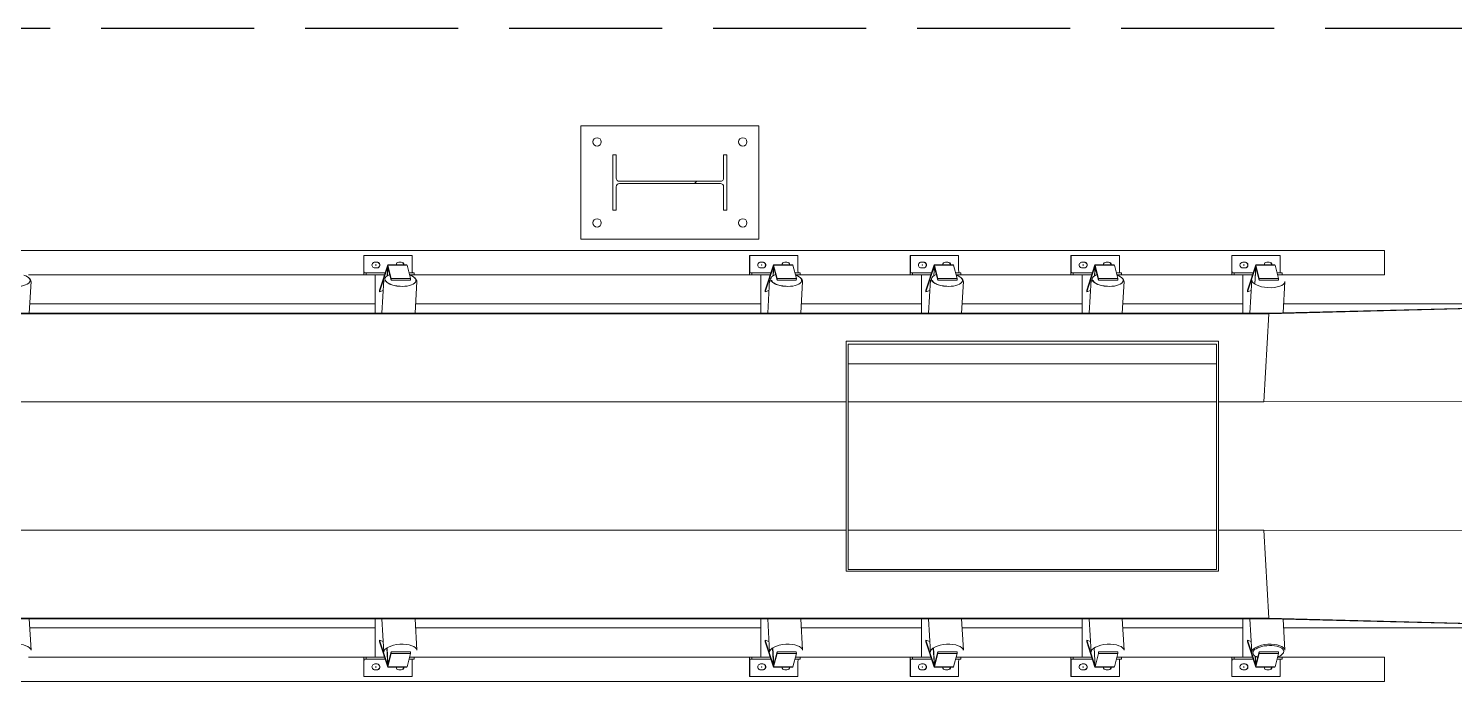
# Model space of a CAD drawing. Header units: millimetres. Extents: x 91119 to 433967, y 16708 to 144224.
# Drawn here: x 323172 to 327575, y 54679 to 56694 of the extents above; entities that cross this region are included whole.
import ezdxf

# ---------------------------------------------------------------- set-up
doc = ezdxf.new("R2010")
doc.units = ezdxf.units.MM
doc.header["$LTSCALE"] = 100
doc.linetypes.add('121217 IES and EMR$0$XKITLINE03', pattern=[6.299213, 4.724409, -1.574803])
doc.layers.add('121217 IES and EMR$0$grid', color=8, linetype='Continuous')
doc.layers.add('121217 IES and EMR$0$Xref', color=8, linetype='Continuous')

msp = doc.modelspace()

# ---------------------------------------------------------------- linework, layer by layer
at = {"layer": '121217 IES and EMR$0$grid', "linetype": '121217 IES and EMR$0$XKITLINE03'}
msp.add_line((409538.3, 56693.7), (257573.4, 56693.7), dxfattribs=at)
at = {"layer": '121217 IES and EMR$0$Xref', "linetype": 'Continuous', "lineweight": 20}
for p, q in [((324877.5, 56393.7), (325427.5, 56393.7)), ((324877.5, 56043.7), (324877.5, 56393.7)), ((325427.5, 56393.7), (325427.5, 56043.7)), ((324976.8, 56133.1), (324976.8, 56304.2)), ((324976.8, 56304.2), (324986.5, 56304.2)), ((324986.5, 56304.2), (324986.5, 56232.4)), ((325318.5, 56232.4), (325318.5, 56304.2)), ((325318.5, 56304.2), (325328.2, 56304.2)), ((325328.2, 56304.2), (325328.2, 56133.1)), ((324996.7, 56222.2), (325308.3, 56222.2)), ((324986.5, 56205), (324986.5, 56133.1)), ((325308.3, 56215.2), (324996.7, 56215.2)), ((325318.5, 56133.1), (325318.5, 56205)), ((324986.5, 56133.1), (324976.8, 56133.1)), ((325328.2, 56133.1), (325318.5, 56133.1)), ((315528.7, 56008.7), (327358.4, 56008.7)), ((325427.5, 56043.7), (324877.5, 56043.7)), ((327358.4, 55933.7), (327358.4, 56008.7)), ((324207.1, 55933.7), (324207.1, 55993.7)), ((324207.1, 55993.7), (324207.8, 55993.7)), ((324207.8, 55993.7), (324207.8, 55947.7)), ((324207.8, 55993.7), (324356.7, 55993.7)), ((324248.5, 55972.7), (324241.6, 55972.7)), ((324245.1, 55964.2), (324244.3, 55964.2)), ((324244.3, 55963.2), (324245.1, 55963.2)), ((324281.2, 55964.2), (324255.9, 55886.4)), ((324255.9, 55881.1), (324281.4, 55959.5)), ((324281.7, 55963.1), (324279.9, 55930.8)), ((324281.2, 55964.2), (324340.7, 55964.2)), ((324281.4, 55959.5), (324281.2, 55964.2)), ((324281.4, 55959.5), (324281.5, 55959.5)), ((324281.7, 55963.1), (324341.3, 55963.1)), ((324292.4, 55922.1), (324281.7, 55963.1)), ((324316, 55972.7), (324323, 55972.7)), ((324340.8, 55963.1), (324340.7, 55964.2)), ((324352, 55922.1), (324341.3, 55963.1)), ((324356.7, 55993.7), (324356.7, 55947.7)), ((325398.2, 55933.7), (325398.2, 55993.7)), ((325398.2, 55993.7), (325398.9, 55993.7)), ((325398.9, 55993.7), (325398.9, 55947.7)), ((325398.9, 55993.7), (325547.8, 55993.7)), ((325439.6, 55972.7), (325432.6, 55972.7)), ((325436.1, 55964.2), (325435.4, 55964.2)), ((325435.4, 55963.2), (325436.1, 55963.2)), ((325472.3, 55964.2), (325447, 55886.4)), ((325447, 55881.1), (325472.5, 55959.5)), ((325472.8, 55963.1), (325470.9, 55930.8)), ((325472.3, 55964.2), (325531.8, 55964.2)), ((325472.5, 55959.5), (325472.3, 55964.2)), ((325472.5, 55959.5), (325472.6, 55959.5)), ((325472.8, 55963.1), (325532.3, 55963.1)), ((325483.5, 55922.1), (325472.8, 55963.1)), ((325507.1, 55972.7), (325514, 55972.7)), ((325531.9, 55963.1), (325531.8, 55964.2)), ((325543, 55922.1), (325532.3, 55963.1)), ((325547.8, 55993.7), (325547.8, 55947.7)), ((325894.4, 55933.7), (325894.4, 55993.7)), ((325894.4, 55993.7), (325895.2, 55993.7)), ((325895.2, 55993.7), (325895.2, 55947.7)), ((325895.2, 55993.7), (326044, 55993.7)), ((325935.9, 55972.7), (325928.9, 55972.7)), ((325932.4, 55964.2), (325931.7, 55964.2)), ((325931.7, 55963.2), (325932.4, 55963.2)), ((325968.5, 55964.2), (325943.2, 55886.4)), ((325943.2, 55881.1), (325968.7, 55959.5)), ((325969, 55963.1), (325967.2, 55930.8)), ((325968.5, 55964.2), (326028.1, 55964.2)), ((325968.7, 55959.5), (325968.5, 55964.2)), ((325968.7, 55959.5), (325968.8, 55959.5)), ((325969, 55963.1), (326028.6, 55963.1)), ((325979.8, 55922.1), (325969, 55963.1)), ((326003.4, 55972.7), (326010.3, 55972.7)), ((326028.1, 55963.1), (326028.1, 55964.2)), ((326039.3, 55922.1), (326028.6, 55963.1)), ((326044, 55993.7), (326044, 55947.7)), ((326390.7, 55933.7), (326390.7, 55993.7)), ((326390.7, 55993.7), (326391.4, 55993.7)), ((326391.4, 55993.7), (326391.4, 55947.7)), ((326391.4, 55993.7), (326540.3, 55993.7)), ((326432.1, 55972.7), (326425.2, 55972.7)), ((326428.7, 55964.2), (326427.9, 55964.2)), ((326427.9, 55963.2), (326428.7, 55963.2)), ((326464.8, 55964.2), (326439.5, 55886.4)), ((326439.5, 55881.1), (326465, 55959.5)), ((326465.3, 55963.1), (326463.5, 55930.8)), ((326464.8, 55964.2), (326524.3, 55964.2)), ((326465, 55959.5), (326464.8, 55964.2)), ((326465, 55959.5), (326465.1, 55959.5)), ((326465.3, 55963.1), (326524.9, 55963.1)), ((326476, 55922.1), (326465.3, 55963.1)), ((326499.6, 55972.7), (326506.6, 55972.7)), ((326524.4, 55963.1), (326524.3, 55964.2)), ((326535.6, 55922.1), (326524.9, 55963.1)), ((326540.3, 55993.7), (326540.3, 55947.7)), ((326887, 55993.7), (326887, 55933.7)), ((326887.7, 55993.7), (326887, 55993.7)), ((327036.6, 55993.7), (326887.7, 55993.7)), ((326887.7, 55947.7), (326887.7, 55993.7)), ((326921.5, 55972.7), (326928.4, 55972.7)), ((326924.9, 55964.2), (326924.2, 55964.2)), ((326924.2, 55963.2), (326924.9, 55963.2)), ((326935.8, 55886.4), (326961.1, 55964.2)), ((326961.3, 55959.5), (326935.8, 55881.1)), ((326958.3, 55905.1), (326961.6, 55963.1)), ((326961.1, 55964.2), (326961.3, 55959.5)), ((327020.6, 55964.2), (326961.1, 55964.2)), ((326961.4, 55959.5), (326961.3, 55959.5)), ((326961.6, 55963.1), (326972.3, 55922.1)), ((327021.1, 55963.1), (326961.6, 55963.1)), ((327002.8, 55972.7), (326995.9, 55972.7)), ((327020.6, 55964.2), (327020.7, 55963.1)), ((327021.1, 55963.1), (327031.9, 55922.1)), ((327036.6, 55947.7), (327036.6, 55993.7)), ((323172.2, 55933.7), (324207.1, 55933.7)), ((324214.4, 55933.7), (324207.1, 55933.7)), ((324208.8, 55939.7), (324214.4, 55939.7)), ((324214.4, 55939.7), (324273.2, 55939.7)), ((324214.4, 55939.7), (324214.4, 55933.7)), ((324214.4, 55933.7), (324271.3, 55933.7)), ((324241.6, 55954.7), (324248.5, 55954.7)), ((324242.1, 55933.7), (324242.1, 55815.6)), ((324269.3, 55918.3), (324263.4, 55815.6)), ((324280.6, 55931.2), (324282, 55956.5)), ((324282, 55956.5), (324292.2, 55917.6)), ((324292.2, 55917.6), (324292.4, 55922.1)), ((324292.2, 55917.6), (324351.7, 55917.6)), ((324292.4, 55922.1), (324352, 55922.1)), ((324347.4, 55939.7), (324363.3, 55939.7)), ((324349, 55933.7), (324363.3, 55933.7)), ((324351.7, 55917.6), (324352, 55922.1)), ((324363.3, 55939.7), (324363.3, 55933.7)), ((324363.3, 55933.7), (325398.2, 55933.7)), ((325405.5, 55933.7), (325398.2, 55933.7)), ((325399.9, 55939.7), (325405.5, 55939.7)), ((325405.5, 55939.7), (325464.3, 55939.7)), ((325405.5, 55939.7), (325405.5, 55933.7)), ((325405.5, 55933.7), (325462.3, 55933.7)), ((325432.6, 55954.7), (325439.6, 55954.7)), ((325433.1, 55933.7), (325433.1, 55815.6)), ((325460.3, 55918.3), (325454.5, 55815.6)), ((325471.6, 55931.2), (325473.1, 55956.5)), ((325473.1, 55956.5), (325483.2, 55917.6)), ((325483.2, 55917.6), (325483.5, 55922.1)), ((325483.2, 55917.6), (325542.8, 55917.6)), ((325483.5, 55922.1), (325543, 55922.1)), ((325538.4, 55939.7), (325554.4, 55939.7)), ((325540, 55933.7), (325554.4, 55933.7)), ((325542.8, 55917.6), (325543, 55922.1)), ((325554.4, 55939.7), (325554.4, 55933.7)), ((325554.4, 55933.7), (325894.4, 55933.7)), ((325901.7, 55933.7), (325894.4, 55933.7)), ((325896.1, 55939.7), (325901.7, 55939.7)), ((325901.7, 55939.7), (325960.6, 55939.7)), ((325901.7, 55939.7), (325901.7, 55933.7)), ((325901.7, 55933.7), (325958.6, 55933.7)), ((325928.9, 55954.7), (325935.9, 55954.7)), ((325929.4, 55933.7), (325929.4, 55815.6)), ((325956.6, 55918.3), (325950.8, 55815.6)), ((325967.9, 55931.2), (325969.3, 55956.5)), ((325969.3, 55956.5), (325979.5, 55917.6)), ((325979.5, 55917.6), (325979.8, 55922.1)), ((325979.5, 55917.6), (326039, 55917.6)), ((325979.8, 55922.1), (326039.3, 55922.1)), ((326034.7, 55939.7), (326050.6, 55939.7)), ((326036.3, 55933.7), (326050.6, 55933.7)), ((326039, 55917.6), (326039.3, 55922.1)), ((326050.6, 55939.7), (326050.6, 55933.7)), ((326050.6, 55933.7), (326390.7, 55933.7)), ((326398, 55933.7), (326390.7, 55933.7)), ((326392.4, 55939.7), (326398, 55939.7)), ((326398, 55939.7), (326456.8, 55939.7)), ((326398, 55939.7), (326398, 55933.7)), ((326398, 55933.7), (326454.9, 55933.7)), ((326425.2, 55954.7), (326432.1, 55954.7)), ((326425.7, 55933.7), (326425.7, 55815.6)), ((326452.9, 55918.3), (326447.1, 55815.6)), ((326464.2, 55931.2), (326465.6, 55956.5)), ((326465.6, 55956.5), (326475.8, 55917.6)), ((326475.8, 55917.6), (326476, 55922.1)), ((326475.8, 55917.6), (326535.3, 55917.6)), ((326476, 55922.1), (326535.6, 55922.1)), ((326531, 55939.7), (326546.9, 55939.7)), ((326532.6, 55933.7), (326546.9, 55933.7)), ((326535.3, 55917.6), (326535.6, 55922.1)), ((326546.9, 55939.7), (326546.9, 55933.7)), ((326546.9, 55933.7), (326887, 55933.7)), ((326887, 55933.7), (326894.3, 55933.7)), ((326894.3, 55939.7), (326888.7, 55939.7)), ((326953.1, 55939.7), (326894.3, 55939.7)), ((326894.3, 55933.7), (326894.3, 55939.7)), ((326951.2, 55933.7), (326894.3, 55933.7)), ((326928.4, 55954.7), (326921.5, 55954.7)), ((326921.9, 55815.6), (326921.9, 55933.7)), ((326949.2, 55918.3), (326943.3, 55815.6)), ((326961.9, 55956.5), (326958.9, 55904.7)), ((326972, 55917.6), (326961.9, 55956.5)), ((326972.3, 55922.1), (326972, 55917.6)), ((327031.6, 55917.6), (326972, 55917.6)), ((327031.9, 55922.1), (326972.3, 55922.1)), ((327043.2, 55939.7), (327027.3, 55939.7)), ((327043.2, 55933.7), (327028.8, 55933.7)), ((327031.9, 55922.1), (327031.6, 55917.6)), ((327043.2, 55933.7), (327043.2, 55939.7)), ((327043.2, 55933.7), (327358.4, 55933.7)), ((323174.6, 55815.6), (323180.1, 55912.5)), ((324255.9, 55886.4), (324255.9, 55881.1)), ((324267.4, 55884.9), (324255.9, 55881.1)), ((324365.6, 55815.6), (324371.1, 55912.5)), ((325447, 55886.4), (325447, 55881.1)), ((325458.4, 55884.9), (325447, 55881.1)), ((325556.7, 55815.6), (325562.2, 55912.5)), ((325943.2, 55886.4), (325943.2, 55881.1)), ((325954.7, 55884.9), (325943.2, 55881.1)), ((326052.9, 55815.6), (326058.5, 55912.5)), ((326439.5, 55886.4), (326439.5, 55881.1)), ((326451, 55884.9), (326439.5, 55881.1)), ((326549.2, 55815.6), (326554.7, 55912.5)), ((326935.8, 55881.1), (326935.8, 55886.4)), ((326947.3, 55884.9), (326935.8, 55881.1)), ((327045.5, 55816.6), (327051, 55912.5)), ((323176.2, 55843.7), (324242.1, 55843.7)), ((324367.2, 55843.7), (325433.1, 55843.7)), ((325558.3, 55843.7), (325929.4, 55843.7)), ((326054.5, 55843.7), (326425.7, 55843.7)), ((326550.8, 55843.7), (326921.9, 55843.7)), ((327001.3, 55815.6), (328170.6, 55843.5)), ((327001.9, 55813), (328177.6, 55843.7)), ((327047.1, 55843.7), (327952.5, 55843.7)), ((327001.3, 55815.6), (318212.1, 55815.6)), ((327001.9, 55813), (318256.7, 55813)), ((327001.9, 55813), (326986.5, 55542)), ((327001.3, 55815.6), (327001.9, 55813)), ((326846.5, 55728.7), (325696.5, 55728.7)), ((325696.5, 55728.7), (325696.5, 55018.7)), ((325702.5, 55719.3), (325702.5, 55024.7)), ((326840.5, 55719.3), (325702.5, 55719.3)), ((326840.5, 55719.3), (326840.5, 55024.7)), ((326846.5, 55728.7), (326846.5, 55018.7)), ((326840.5, 55659.3), (325702.5, 55659.3)), ((325696.5, 55542), (317219.9, 55542)), ((326840.5, 55542), (325702.5, 55542)), ((326986.5, 55542), (326846.5, 55542)), ((326986.5, 55542), (328177.6, 55543.4)), ((325696.5, 55145.3), (317219.9, 55145.3)), ((326840.5, 55145.3), (325702.5, 55145.3)), ((326986.5, 55145.3), (326846.5, 55145.3)), ((326986.5, 55145.3), (328177.6, 55144)), ((326986.5, 55145.3), (327001.9, 54874.4)), ((325696.5, 55018.7), (326846.5, 55018.7)), ((325702.5, 55024.7), (326840.5, 55024.7)), ((327001.3, 54871.8), (318212.1, 54871.8)), ((327001.9, 54874.4), (318256.7, 54874.4)), ((323180.1, 54774.9), (323174.6, 54871.8)), ((324242.1, 54871.8), (324242.1, 54753.7)), ((324263.4, 54871.8), (324269.3, 54769.1)), ((324371.1, 54774.9), (324365.6, 54871.8)), ((325433.1, 54871.8), (325433.1, 54753.7)), ((325454.5, 54871.8), (325460.3, 54769.1)), ((325562.2, 54774.9), (325556.7, 54871.8)), ((325929.4, 54871.8), (325929.4, 54753.7)), ((325950.8, 54871.8), (325956.6, 54769.1)), ((326058.5, 54774.9), (326052.9, 54871.8)), ((326425.7, 54871.8), (326425.7, 54753.7)), ((326447.1, 54871.8), (326452.9, 54769.1)), ((326554.7, 54774.9), (326549.2, 54871.8)), ((326921.9, 54753.7), (326921.9, 54871.8)), ((326943.3, 54871.8), (326949.2, 54769.1)), ((327001.9, 54874.4), (327001.3, 54871.8)), ((327001.3, 54871.8), (328170.6, 54843.8)), ((327001.9, 54874.4), (328177.6, 54843.7)), ((327051, 54774.9), (327045.5, 54870.8)), ((323176.2, 54843.7), (324242.1, 54843.7)), ((324367.2, 54843.7), (325433.1, 54843.7)), ((325558.3, 54843.7), (325929.4, 54843.7)), ((326054.5, 54843.7), (326425.7, 54843.7)), ((326550.8, 54843.7), (326921.9, 54843.7)), ((327047.1, 54843.7), (327952.5, 54843.7)), ((324255.9, 54806.3), (324255.9, 54800.9)), ((324255.9, 54806.3), (324267.4, 54802.4)), ((324281.4, 54727.8), (324255.9, 54806.3)), ((324255.9, 54800.9), (324281.2, 54723.2)), ((324278.4, 54782.3), (324281.7, 54724.3)), ((324282, 54730.9), (324279.1, 54782.7)), ((324292.2, 54769.8), (324282, 54730.9)), ((324292.2, 54769.8), (324351.7, 54769.8)), ((324292.4, 54765.3), (324292.2, 54769.8)), ((324352, 54765.3), (324351.7, 54769.8)), ((325447, 54806.3), (325447, 54800.9)), ((325447, 54806.3), (325458.4, 54802.4)), ((325472.5, 54727.8), (325447, 54806.3)), ((325447, 54800.9), (325472.3, 54723.2)), ((325469.5, 54782.3), (325472.8, 54724.3)), ((325473.1, 54730.9), (325470.1, 54782.7)), ((325483.2, 54769.8), (325473.1, 54730.9)), ((325483.2, 54769.8), (325542.8, 54769.8)), ((325483.5, 54765.3), (325483.2, 54769.8)), ((325543, 54765.3), (325542.8, 54769.8)), ((325943.2, 54806.3), (325943.2, 54800.9)), ((325943.2, 54806.3), (325954.7, 54802.4)), ((325968.7, 54727.8), (325943.2, 54806.3)), ((325943.2, 54800.9), (325968.5, 54723.2)), ((325965.7, 54782.3), (325969, 54724.3)), ((325969.3, 54730.9), (325966.4, 54782.7)), ((325979.5, 54769.8), (325969.3, 54730.9)), ((325979.5, 54769.8), (326039, 54769.8)), ((325979.8, 54765.3), (325979.5, 54769.8)), ((326039.3, 54765.3), (326039, 54769.8)), ((326439.5, 54806.3), (326439.5, 54800.9)), ((326439.5, 54806.3), (326451, 54802.4)), ((326465, 54727.8), (326439.5, 54806.3)), ((326439.5, 54800.9), (326464.8, 54723.2)), ((326462, 54782.3), (326465.3, 54724.3)), ((326475.8, 54769.8), (326535.3, 54769.8)), ((326476, 54765.3), (326475.8, 54769.8)), ((326535.6, 54765.3), (326535.3, 54769.8)), ((326935.8, 54800.9), (326935.8, 54806.3)), ((326935.8, 54806.3), (326961.3, 54727.8)), ((326935.8, 54806.3), (326947.3, 54802.4)), ((326961.1, 54723.2), (326935.8, 54800.9)), ((326961.9, 54730.9), (326972, 54769.8)), ((326972, 54769.8), (326972.3, 54765.3)), ((327031.6, 54769.8), (326972, 54769.8)), ((327031.6, 54769.8), (327031.9, 54765.3)), ((323172.2, 54753.7), (324207.1, 54753.7)), ((324207.1, 54693.7), (324207.1, 54753.7)), ((324207.1, 54753.7), (324214.4, 54753.7)), ((324207.8, 54739.7), (324207.8, 54693.7)), ((324214.4, 54747.7), (324208.8, 54747.7)), ((324214.4, 54753.7), (324271.3, 54753.7)), ((324214.4, 54753.7), (324214.4, 54747.7)), ((324214.4, 54747.7), (324273.2, 54747.7)), ((324248.5, 54732.7), (324241.6, 54732.7)), ((324281.2, 54723.2), (324281.4, 54727.8)), ((324281.4, 54727.8), (324281.5, 54727.8)), ((324281.7, 54724.3), (324292.4, 54765.3)), ((324292.4, 54765.3), (324352, 54765.3)), ((324341.3, 54724.3), (324352, 54765.3)), ((324347.4, 54747.7), (324363.3, 54747.7)), ((324349, 54753.7), (324363.3, 54753.7)), ((324356.7, 54739.7), (324356.7, 54693.7)), ((324363.3, 54753.7), (325398.2, 54753.7)), ((324363.3, 54753.7), (324363.3, 54747.7)), ((325398.2, 54693.7), (325398.2, 54753.7)), ((325398.2, 54753.7), (325405.5, 54753.7)), ((325398.9, 54739.7), (325398.9, 54693.7)), ((325405.5, 54747.7), (325399.9, 54747.7)), ((325405.5, 54753.7), (325462.3, 54753.7)), ((325405.5, 54753.7), (325405.5, 54747.7)), ((325405.5, 54747.7), (325464.3, 54747.7)), ((325439.6, 54732.7), (325432.6, 54732.7)), ((325472.3, 54723.2), (325472.5, 54727.8)), ((325472.5, 54727.8), (325472.6, 54727.8)), ((325472.8, 54724.3), (325483.5, 54765.3)), ((325483.5, 54765.3), (325543, 54765.3)), ((325532.3, 54724.3), (325543, 54765.3)), ((325538.4, 54747.7), (325554.4, 54747.7)), ((325540, 54753.7), (325554.4, 54753.7)), ((325547.8, 54739.7), (325547.8, 54693.7)), ((325554.4, 54753.7), (325894.4, 54753.7)), ((325554.4, 54753.7), (325554.4, 54747.7)), ((325894.4, 54693.7), (325894.4, 54753.7)), ((325894.4, 54753.7), (325901.7, 54753.7)), ((325895.2, 54739.7), (325895.2, 54693.7)), ((325901.7, 54747.7), (325896.1, 54747.7)), ((325901.7, 54753.7), (325958.6, 54753.7)), ((325901.7, 54753.7), (325901.7, 54747.7)), ((325901.7, 54747.7), (325960.6, 54747.7)), ((325935.9, 54732.7), (325928.9, 54732.7)), ((325968.5, 54723.2), (325968.7, 54727.8)), ((325968.7, 54727.8), (325968.8, 54727.8)), ((325969, 54724.3), (325979.8, 54765.3)), ((325979.8, 54765.3), (326039.3, 54765.3)), ((326028.6, 54724.3), (326039.3, 54765.3)), ((326034.7, 54747.7), (326050.6, 54747.7)), ((326036.3, 54753.7), (326050.6, 54753.7)), ((326044, 54739.7), (326044, 54693.7)), ((326050.6, 54753.7), (326390.7, 54753.7)), ((326050.6, 54753.7), (326050.6, 54747.7)), ((326390.7, 54693.7), (326390.7, 54753.7)), ((326390.7, 54753.7), (326398, 54753.7)), ((326391.4, 54739.7), (326391.4, 54693.7)), ((326398, 54747.7), (326392.4, 54747.7)), ((326398, 54753.7), (326454.9, 54753.7)), ((326398, 54753.7), (326398, 54747.7)), ((326398, 54747.7), (326456.8, 54747.7)), ((326432.1, 54732.7), (326425.2, 54732.7)), ((326464.8, 54723.2), (326465, 54727.8)), ((326465, 54727.8), (326465.1, 54727.8)), ((326465.3, 54724.3), (326476, 54765.3)), ((326476, 54765.3), (326535.6, 54765.3)), ((326524.9, 54724.3), (326535.6, 54765.3)), ((326531, 54747.7), (326546.9, 54747.7)), ((326532.6, 54753.7), (326546.9, 54753.7)), ((326540.3, 54739.7), (326540.3, 54693.7)), ((326546.9, 54753.7), (326887, 54753.7)), ((326546.9, 54753.7), (326546.9, 54747.7)), ((326887, 54753.7), (326887, 54693.7)), ((326894.3, 54753.7), (326887, 54753.7)), ((326887.7, 54693.7), (326887.7, 54739.7)), ((326888.7, 54747.7), (326894.3, 54747.7)), ((326894.3, 54747.7), (326894.3, 54753.7)), ((326951.2, 54753.7), (326894.3, 54753.7)), ((326953.1, 54747.7), (326894.3, 54747.7)), ((326921.5, 54732.7), (326928.4, 54732.7)), ((326961.6, 54724.3), (326959.7, 54756.6)), ((326960.4, 54756.1), (326961.9, 54730.9)), ((326961.3, 54727.8), (326961.1, 54723.2)), ((326961.4, 54727.8), (326961.3, 54727.8)), ((326972.3, 54765.3), (326961.6, 54724.3)), ((327031.9, 54765.3), (326972.3, 54765.3)), ((327031.9, 54765.3), (327021.1, 54724.3)), ((327043.2, 54747.7), (327027.3, 54747.7)), ((327043.2, 54753.7), (327028.8, 54753.7)), ((327036.6, 54693.7), (327036.6, 54739.7)), ((327043.2, 54753.7), (327358.4, 54753.7)), ((327043.2, 54747.7), (327043.2, 54753.7)), ((327358.4, 54753.7), (327358.4, 54678.7)), ((324207.8, 54693.7), (324207.1, 54693.7)), ((324207.8, 54693.7), (324356.7, 54693.7)), ((324241.6, 54714.7), (324248.5, 54714.7)), ((324245.1, 54724.2), (324244.3, 54724.2)), ((324244.3, 54723.2), (324245.1, 54723.2)), ((324281.2, 54723.2), (324340.7, 54723.2)), ((324281.7, 54724.3), (324341.3, 54724.3)), ((324323, 54714.7), (324316, 54714.7)), ((324340.7, 54723.2), (324340.8, 54724.3)), ((325398.9, 54693.7), (325398.2, 54693.7)), ((325398.9, 54693.7), (325547.8, 54693.7)), ((325432.6, 54714.7), (325439.6, 54714.7)), ((325436.1, 54724.2), (325435.4, 54724.2)), ((325435.4, 54723.2), (325436.1, 54723.2)), ((325472.3, 54723.2), (325531.8, 54723.2)), ((325472.8, 54724.3), (325532.3, 54724.3)), ((325514, 54714.7), (325507.1, 54714.7)), ((325531.8, 54723.2), (325531.9, 54724.3)), ((325895.2, 54693.7), (325894.4, 54693.7)), ((325895.2, 54693.7), (326044, 54693.7)), ((325928.9, 54714.7), (325935.9, 54714.7)), ((325932.4, 54724.2), (325931.7, 54724.2)), ((325931.7, 54723.2), (325932.4, 54723.2)), ((325968.5, 54723.2), (326028.1, 54723.2)), ((325969, 54724.3), (326028.6, 54724.3)), ((326010.3, 54714.7), (326003.4, 54714.7)), ((326028.1, 54723.2), (326028.1, 54724.3)), ((326391.4, 54693.7), (326390.7, 54693.7)), ((326391.4, 54693.7), (326540.3, 54693.7)), ((326425.2, 54714.7), (326432.1, 54714.7)), ((326428.7, 54724.2), (326427.9, 54724.2)), ((326427.9, 54723.2), (326428.7, 54723.2)), ((326464.8, 54723.2), (326524.3, 54723.2)), ((326465.3, 54724.3), (326524.9, 54724.3)), ((326506.6, 54714.7), (326499.6, 54714.7)), ((326524.3, 54723.2), (326524.4, 54724.3)), ((326887, 54693.7), (326887.7, 54693.7)), ((327036.6, 54693.7), (326887.7, 54693.7)), ((326928.4, 54714.7), (326921.5, 54714.7)), ((326924.9, 54724.2), (326924.2, 54724.2)), ((326924.2, 54723.2), (326924.9, 54723.2)), ((327020.6, 54723.2), (326961.1, 54723.2)), ((327021.1, 54724.3), (326961.6, 54724.3)), ((326995.9, 54714.7), (327002.8, 54714.7)), ((327020.7, 54724.3), (327020.6, 54723.2)), ((315528.7, 54678.7), (327358.4, 54678.7))]:
    msp.add_line(p, q, dxfattribs=at)
at = {"layer": '121217 IES and EMR$0$Xref', "linetype": 'Continuous', "lineweight": 0}
msp.add_line((325235.8, 56222.2), (325228.8, 56215.2), dxfattribs=at)
at = {"layer": '121217 IES and EMR$0$Xref', "linetype": 'Continuous', "lineweight": 20}
for centre in [(324927.5, 56343.7), (325377.5, 56343.7), (324927.5, 56093.7), (325377.5, 56093.7)]:
    msp.add_circle(centre, 13, dxfattribs=at)
for centre, start, end in [((324996.7, 56232.4), 180, 270), ((325308.3, 56232.4), 270, 0), ((324996.7, 56205), 90, 180), ((325308.3, 56205), 0, 90)]:
    msp.add_arc(centre, 10.2, start, end, dxfattribs=at)
for centre, major_axis, ratio, start_param, end_param in [((324241.6, 55963.7), (0, 9), 0.992546, 0, 3.141593), ((324244.3, 55963.7), (0, 0.5), 0.992546, 0, 3.141593), ((324247.8, 55963.7), (0, 9), 0.992546, 3.141593, 6.283185), ((324248.5, 55963.7), (0, -9), 0.992546, 0, 3.141593), ((324316, 55963.7), (0, -9), 0.992546, 3.141593, 4.654742), ((324322.2, 55963.7), (0, -9), 0.992546, 1.628443, 3.141593), ((324323, 55963.7), (0, 9), 0.992546, 4.770036, 6.283185), ((325432.6, 55963.7), (0, 9), 0.992546, 0, 3.141593), ((325435.4, 55963.7), (0, 0.5), 0.992546, 0, 3.141593), ((325438.9, 55963.7), (0, 9), 0.992546, 3.141593, 6.283185), ((325439.6, 55963.7), (0, -9), 0.992546, 0, 3.141593), ((325507.1, 55963.7), (0, -9), 0.992546, 3.141593, 4.654742), ((325513.3, 55963.7), (0, -9), 0.992546, 1.628443, 3.141593), ((325514, 55963.7), (0, 9), 0.992546, 4.770036, 6.283185), ((325928.9, 55963.7), (0, 9), 0.992546, 0, 3.141593), ((325931.7, 55963.7), (0, 0.5), 0.992546, 0, 3.141593), ((325935.1, 55963.7), (0, 9), 0.992546, 3.141593, 6.283185), ((325935.9, 55963.7), (0, -9), 0.992546, 0, 3.141593), ((326003.4, 55963.7), (0, -9), 0.992546, 3.141593, 4.654742), ((326009.6, 55963.7), (0, -9), 0.992546, 1.628443, 3.141593), ((326010.3, 55963.7), (0, 9), 0.992546, 4.770036, 6.283185), ((326425.2, 55963.7), (0, 9), 0.992546, 0, 3.141593), ((326427.9, 55963.7), (0, 0.5), 0.992546, 0, 3.141593), ((326431.4, 55963.7), (0, 9), 0.992546, 3.141593, 6.283185), ((326432.1, 55963.7), (0, -9), 0.992546, 0, 3.141593), ((326499.6, 55963.7), (0, -9), 0.992546, 3.141593, 4.654742), ((326505.8, 55963.7), (0, -9), 0.992546, 1.628443, 3.141593), ((326506.6, 55963.7), (0, 9), 0.992546, 4.770036, 6.283185), ((326921.5, 55963.7), (0, -9), 0.992546, 3.141593, 6.283185), ((326924.2, 55963.7), (0, 0.5), 0.992546, 0, 3.141593), ((326927.7, 55963.7), (0, -9), 0.992546, 0, 3.141593), ((326928.4, 55963.7), (0, 9), 0.992546, 3.141593, 6.283185), ((326995.9, 55963.7), (0, 9), 0.992546, 0, 1.513149), ((327002.1, 55963.7), (0, 9), 0.992546, 4.770036, 6.283185), ((327002.8, 55963.7), (0, -9), 0.992546, 1.628443, 3.141593), ((323129.3, 55918.1), (-47.9, 2.7), 0.419468, 0, 4.091719), ((323129.1, 55915.4), (50.9, -2.9), 0.419468, 0, 0.537964), ((324208.8, 55947.7), (0, 8), 0.121869, 1.570796, 3.141593), ((324320.2, 55915.4), (50.9, -2.9), 0.419468, 3.141593, 3.408802), ((324320.4, 55918.1), (-47.9, 2.7), 0.419468, 0, 4.091719), ((324320.4, 55918.1), (-47.9, 2.7), 0.419468, 5.483984, 6.283185), ((324357.7, 55947.7), (0, 8), 0.121869, 1.570796, 3.141593), ((324320.2, 55915.4), (50.9, -2.9), 0.419468, 0, 0.537759), ((325399.9, 55947.7), (0, 8), 0.121869, 1.570796, 3.141593), ((325511.3, 55915.4), (50.9, -2.9), 0.419468, 3.141593, 3.408802), ((325511.4, 55918.1), (-47.9, 2.7), 0.419468, 0, 4.091719), ((325511.4, 55918.1), (-47.9, 2.7), 0.419468, 5.483984, 6.283185), ((325548.8, 55947.7), (0, 8), 0.121869, 1.570796, 3.141593), ((325511.3, 55915.4), (50.9, -2.9), 0.419468, 0, 0.537468), ((325896.1, 55947.7), (0, 8), 0.121869, 1.570796, 3.141593), ((326007.5, 55915.4), (50.9, -2.9), 0.419468, 3.141593, 3.408802), ((326007.7, 55918.1), (-47.9, 2.7), 0.419468, 0, 4.091719), ((326007.7, 55918.1), (-47.9, 2.7), 0.419468, 5.483984, 6.283185), ((326045, 55947.7), (0, 8), 0.121869, 1.570796, 3.141593), ((326007.5, 55915.4), (50.9, -2.9), 0.419468, 0, 0.537596), ((326392.4, 55947.7), (0, 8), 0.121869, 1.570796, 3.141593), ((326503.8, 55915.4), (50.9, -2.9), 0.419468, 3.141593, 3.408802), ((326504, 55918.1), (-47.9, 2.7), 0.419468, 0, 4.091719), ((326504, 55918.1), (-47.9, 2.7), 0.419468, 5.483984, 6.283185), ((326541.3, 55947.7), (0, 8), 0.121869, 1.570796, 3.141593), ((326503.8, 55915.4), (50.9, -2.9), 0.419468, 0, 0.537892), ((326888.7, 55947.7), (0, -8), 0.121869, 4.712389, 6.283185), ((327000.1, 55915.4), (50.9, -2.9), 0.419468, 3.141593, 6.283185), ((327037.6, 55947.7), (0, -8), 0.121869, 4.712389, 6.283185), ((323129.1, 54772), (-50.9, -2.9), 0.419468, 3.141593, 6.283185), ((324320.2, 54772), (-50.9, -2.9), 0.419468, 3.141593, 6.283185), ((325511.3, 54772), (-50.9, -2.9), 0.419468, 3.141593, 6.283185), ((326007.5, 54772), (-50.9, -2.9), 0.419468, 3.141593, 6.283185), ((326503.8, 54772), (-50.9, -2.9), 0.419468, 3.141593, 6.283185), ((327000.2, 54769.3), (47.9, 2.7), 0.419468, 0, 3.940794), ((327000.1, 54772), (-50.9, -2.9), 0.419468, 3.141593, 6.283185), ((327000.2, 54769.3), (47.9, 2.7), 0.419468, 5.333059, 6.283185), ((324208.8, 54739.7), (0, 8), 0.121869, 0, 1.570796), ((324241.6, 54723.7), (0, 9), 0.992546, 0, 3.141593), ((324247.8, 54723.7), (0, 9), 0.992546, 3.141593, 6.283185), ((324248.5, 54723.7), (0, -9), 0.992546, 0, 3.141593), ((324357.7, 54739.7), (0, 8), 0.121869, 0, 1.570796), ((325399.9, 54739.7), (0, 8), 0.121869, 0, 1.570796), ((325432.6, 54723.7), (0, 9), 0.992546, 0, 3.141593), ((325438.9, 54723.7), (0, 9), 0.992546, 3.141593, 6.283185), ((325439.6, 54723.7), (0, -9), 0.992546, 0, 3.141593), ((325548.8, 54739.7), (0, 8), 0.121869, 0, 1.570796), ((325896.1, 54739.7), (0, 8), 0.121869, 0, 1.570796), ((325928.9, 54723.7), (0, 9), 0.992546, 0, 3.141593), ((325935.1, 54723.7), (0, 9), 0.992546, 3.141593, 6.283185), ((325935.9, 54723.7), (0, -9), 0.992546, 0, 3.141593), ((326045, 54739.7), (0, 8), 0.121869, 0, 1.570796), ((326392.4, 54739.7), (0, 8), 0.121869, 0, 1.570796), ((326425.2, 54723.7), (0, 9), 0.992546, 0, 3.141593), ((326431.4, 54723.7), (0, 9), 0.992546, 3.141593, 6.283185), ((326432.1, 54723.7), (0, -9), 0.992546, 0, 3.141593), ((326541.3, 54739.7), (0, 8), 0.121869, 0, 1.570796), ((326888.7, 54739.7), (0, -8), 0.121869, 3.141593, 4.712389), ((326921.5, 54723.7), (0, -9), 0.992546, 3.141593, 6.283185), ((326927.7, 54723.7), (0, -9), 0.992546, 0, 3.141593), ((326928.4, 54723.7), (0, 9), 0.992546, 3.141593, 6.283185), ((327037.6, 54739.7), (0, -8), 0.121869, 3.141593, 4.712389), ((324244.3, 54723.7), (0, 0.5), 0.992546, 0, 3.141593), ((324316, 54723.7), (0, -9), 0.992546, 4.770036, 6.283185), ((324322.2, 54723.7), (0, -9), 0.992546, 0, 1.513149), ((324323, 54723.7), (0, 9), 0.992546, 3.141593, 4.654742), ((325435.4, 54723.7), (0, 0.5), 0.992546, 0, 3.141593), ((325507.1, 54723.7), (0, -9), 0.992546, 4.770036, 6.283185), ((325513.3, 54723.7), (0, -9), 0.992546, 0, 1.513149), ((325514, 54723.7), (0, 9), 0.992546, 3.141593, 4.654742), ((325931.7, 54723.7), (0, 0.5), 0.992546, 0, 3.141593), ((326003.4, 54723.7), (0, -9), 0.992546, 4.770036, 6.283185), ((326009.6, 54723.7), (0, -9), 0.992546, 0, 1.513149), ((326010.3, 54723.7), (0, 9), 0.992546, 3.141593, 4.654742), ((326427.9, 54723.7), (0, 0.5), 0.992546, 0, 3.141593), ((326499.6, 54723.7), (0, -9), 0.992546, 4.770036, 6.283185), ((326505.8, 54723.7), (0, -9), 0.992546, 0, 1.513149), ((326506.6, 54723.7), (0, 9), 0.992546, 3.141593, 4.654742), ((326924.2, 54723.7), (0, 0.5), 0.992546, 0, 3.141593), ((326995.9, 54723.7), (0, 9), 0.992546, 1.628443, 3.141593), ((327002.1, 54723.7), (0, 9), 0.992546, 3.141593, 4.654742), ((327002.8, 54723.7), (0, -9), 0.992546, 0, 1.513149)]:
    msp.add_ellipse(centre, major_axis=major_axis, ratio=ratio, start_param=start_param, end_param=end_param, dxfattribs=at)
for centre in [(324245.1, 55963.7), (325436.1, 55963.7), (325932.4, 55963.7), (326428.7, 55963.7), (326924.9, 55963.7), (324245.1, 54723.7), (325436.1, 54723.7), (325932.4, 54723.7), (326428.7, 54723.7), (326924.9, 54723.7)]:
    msp.add_ellipse(centre, major_axis=(0, 0.5), ratio=0.992546, dxfattribs=at)
for points in [[(324320.1, 55898.4), (324319.3, 55898.4), (324313.3, 55898.3), (324300.7, 55900.6), (324287, 55905.1), (324278.5, 55910.6), (324277.4, 55913.1), (324277, 55914)], [(325511.1, 55898.4), (325510.4, 55898.4), (325504.4, 55898.3), (325491.7, 55900.6), (325478, 55905.1), (325469.6, 55910.6), (325468.4, 55913.1), (325468, 55914)], [(326007.4, 55898.4), (326006.6, 55898.4), (326000.6, 55898.3), (325988, 55900.6), (325974.3, 55905.1), (325965.9, 55910.6), (325964.7, 55913.1), (325964.3, 55914)], [(326503.7, 55898.4), (326502.9, 55898.4), (326496.9, 55898.3), (326484.3, 55900.6), (326470.6, 55905.1), (326462.1, 55910.6), (326461, 55913.1), (326460.6, 55914)]]:
    msp.add_open_spline(points, degree=3, knots=[0, 0, 0, 0, 0.034024, 0.316401, 0.597662, 0.872981, 1, 1, 1, 1], dxfattribs=at)
for points in [[(325468, 55914), (325467.3, 55915.1), (325466.7, 55916), (325466.4, 55916.8)], [(325964.3, 55914), (325963.5, 55915.1), (325962.9, 55916), (325962.7, 55916.8)], [(326460.6, 55914), (326459.8, 55915.1), (326459.2, 55916), (326458.9, 55916.8)]]:
    msp.add_open_spline(points, degree=3, dxfattribs=at)

doc.saveas('drawing.dxf')
